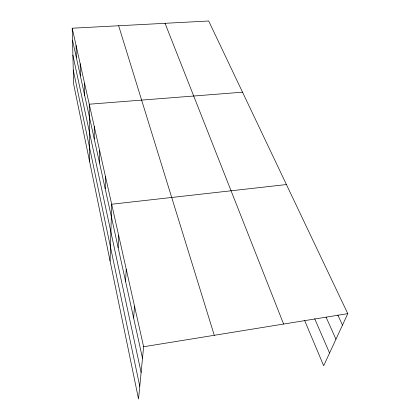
<?xml version="1.0" encoding="UTF-8"?>
<svg xmlns="http://www.w3.org/2000/svg" width="420" height="420" viewBox="0 0 420 420"><rect width="100%" height="100%" fill="white"/><g stroke="black" fill="none" stroke-linecap="round" stroke-linejoin="round"><path stroke-width="0.63" d="M94.248 138.962L94.264 126.572M99.53 162.981L99.645 150.559M105.21 188.795L105.43 176.374M110.082 260.962L111.673 204.23L286.424 184.553M118.146 247.606L118.645 235.326M125.559 281.3L126.231 269.173M133.644 318.05L134.526 306.164M72.219 28.214L143.619 346.747L138.521 399L73.615 83.979L72.219 28.214L208.693 21L347.781 313.645L323.673 365.757L304.558 320.318M143.619 346.747L347.781 313.645M242.529 92.19L89.255 104.218L89.549 161.306M337.811 315.005L342.484 325.096M326.036 317.095L335.947 339.229M314.669 318.675L329.558 353.036M165.039 23.31L283.605 324.051M118.661 25.762L214.274 335.291M72.518 40.184L142.496 358.292M72.891 55.167L141.109 372.493M73.264 70.051L139.76 386.311M76.083 45.449L76.335 57.529M80.194 63.788L80.388 75.968M84.572 83.333L84.709 95.603"/></g></svg>
